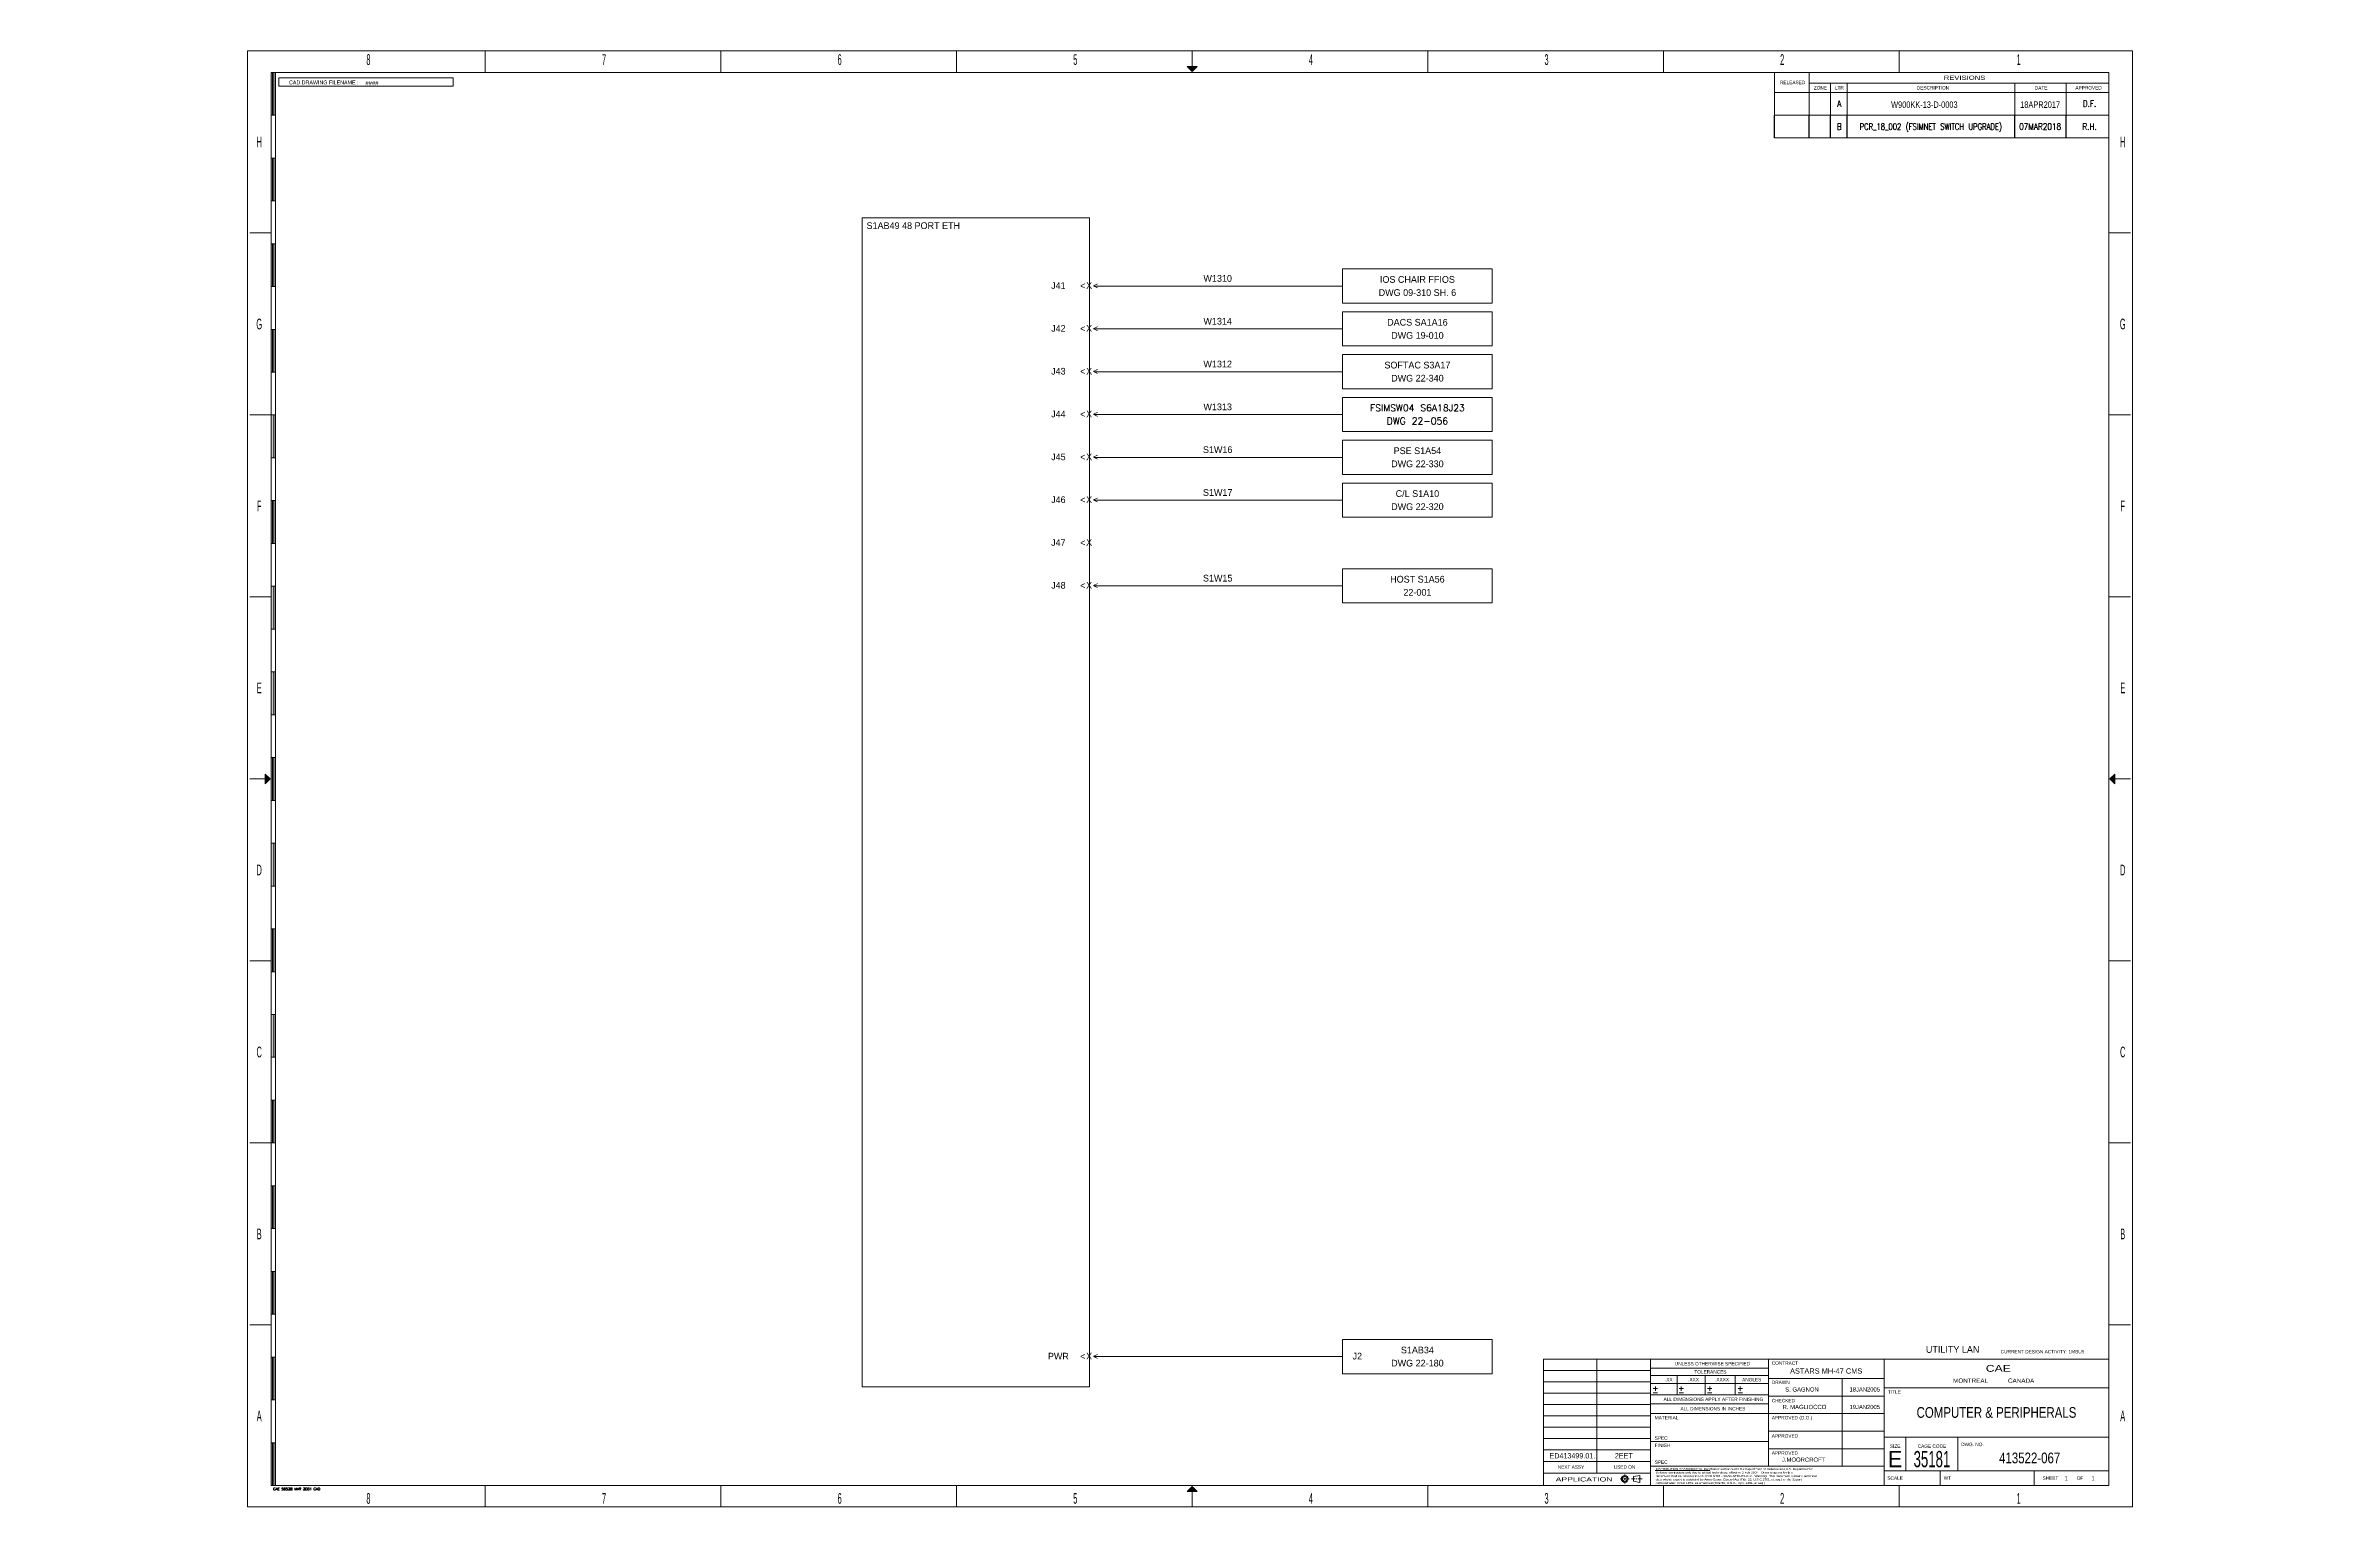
# Paper-space layout 'Layout1' of a CAD drawing. Header units: inches. Extents: x 0 to 16.7, y 0 to 10.7.
# The model-space entities are those that its viewports show. They can reach past a viewport. Long polylines and large blocks are cut down to what shows.
import ezdxf
from ezdxf.enums import TextEntityAlignment as Align

# ---------------------------------------------------------------- set-up
doc = ezdxf.new("R2010")
doc.units = ezdxf.units.IN
doc.header["$MEASUREMENT"] = 0
for name, color, linetype in [('1', 7, 'Continuous'), ('35', 7, 'Continuous'), ('Title', 6, 'Continuous'), ('Viewport', 2, 'Continuous')]:
    doc.layers.add(name, color=color, linetype=linetype)
doc.layers.get('Viewport').off()
doc.styles.add('dgn000', font='dgn000.shx')
doc.styles.add('dgn001', font='dgn001.shx')
doc.styles.add('dgn003', font='dgn003.shx')
doc.styles.add('dgn028', font='dgn028.shx')
doc.styles.add('dgn050', font='dgn050.shx')
doc.styles.add('dgn175', font='dgn175.shx')
doc.styles.get("Standard").update_dxf_attribs({"font": 'txt.shx'})
doc.styles.add('Style-simplex', font='simplex.shx')

# ---------------------------------------------------------------- blocks, each defined once
blk = doc.blocks.new('A$C277C47C1')
at = {"layer": 'Title', "lineweight": 5, "style": 'dgn000'}
blk.add_text('CURRENT DESIGN ACTIVITY: 1MBU5', height=0.08, dxfattribs=at).set_placement((-2.526, 0.217), align=Align.TOP_LEFT)

msp = doc.modelspace()

# ---------------------------------------------------------------- hatches: boundary and pattern name
at = {"lineweight": 5}
msp.add_hatch(color=256, dxfattribs=at).paths.add_polyline_path([(42.92, 16.5), (43.036, 16.384), (43.036, 16.616)], flags=0)
at = {"layer": 'Title', "lineweight": 5}
for points in [[(21.5, 33.02), (21.616, 33.136), (21.384, 33.136)], [(0, 33), (0.1, 33), (0.1, 32), (0, 32)], [(0, 31), (0.1, 31), (0.1, 30), (0, 30)], [(0, 29), (0.1, 29), (0.1, 28), (0, 28)], [(0, 7), (0.1, 7), (0.1, 6), (0, 6)], [(0, 5), (0.1, 5), (0.1, 4), (0, 4)], [(0, 3), (0.1, 3), (0.1, 2), (0, 2)], [(0, 1), (0.1, 1), (0.1, 0), (0, 0)], [(21.5, -0.02), (21.384, -0.136), (21.616, -0.136)]]:
    msp.add_hatch(color=256, dxfattribs=at).paths.add_polyline_path(points)
for points in [[(0, 27), (0.1, 27), (0.1, 26), (0, 26)], [(0, 25), (0.1, 25), (0.1, 24), (0, 24)], [(0, 23), (0.1, 23), (0.1, 22), (0, 22)], [(0, 21), (0.1, 21), (0.1, 20), (0, 20)], [(0, 19), (0.1, 19), (0.1, 18), (0, 18)], [(-0.02, 16.5), (-0.136, 16.616), (-0.136, 16.384)], [(0, 17), (0.1, 17), (0.1, 16), (0, 16)], [(42.92, 16.5), (43.036, 16.384), (43.036, 16.616)], [(0, 15), (0.1, 15), (0.1, 14), (0, 14)], [(0, 13), (0.1, 13), (0.1, 12), (0, 12)], [(0, 11), (0.1, 11), (0.1, 10), (0, 10)], [(0, 9), (0.1, 9), (0.1, 8), (0, 8)]]:
    msp.add_hatch(color=256, dxfattribs=at).paths.add_polyline_path(points, flags=0)

# ---------------------------------------------------------------- linework, layer by layer
at = {"lineweight": 0}
for p, q in [((35.096, 32), (42.9, 32)), ((35.096, 31.469), (42.9, 31.469))]:
    msp.add_line(p, q, dxfattribs=at)
at = {"lineweight": 5}
for p, q in [((19.1, 29.6), (13.8, 29.6)), ((13.8, 29.6), (13.8, 2.305)), ((19.1, 2.305), (19.1, 29.6)), ((25.01, 28.411), (28.505, 28.411)), ((25.01, 27.611), (25.01, 28.411)), ((28.505, 28.411), (28.505, 27.611)), ((19.21, 28.011), (25.01, 28.011)), ((28.505, 27.611), (25.01, 27.611)), ((25.01, 27.411), (28.505, 27.411)), ((25.01, 26.611), (25.01, 27.411)), ((28.505, 27.411), (28.505, 26.611)), ((19.21, 27.011), (25.01, 27.011)), ((28.505, 26.611), (25.01, 26.611)), ((25.01, 25.611), (25.01, 26.411)), ((25.01, 26.411), (28.505, 26.411)), ((28.505, 26.411), (28.505, 25.611)), ((19.21, 26.011), (25.01, 26.011)), ((28.505, 25.611), (25.01, 25.611)), ((25.01, 24.611), (25.01, 25.411)), ((25.01, 25.411), (28.505, 25.411)), ((28.505, 25.411), (28.505, 24.611)), ((19.21, 25.011), (25.01, 25.011)), ((28.505, 24.611), (25.01, 24.611)), ((25.01, 24.411), (28.505, 24.411)), ((25.01, 23.611), (25.01, 24.411)), ((28.505, 24.411), (28.505, 23.611)), ((19.21, 24.011), (25.01, 24.011)), ((28.505, 23.611), (25.01, 23.611)), ((28.505, 23.611), (25.01, 23.611)), ((19.21, 23.011), (25.01, 23.011)), ((25.01, 23.411), (28.505, 23.411)), ((25.01, 22.611), (25.01, 23.411)), ((28.505, 23.411), (28.505, 22.611)), ((28.505, 22.611), (25.01, 22.611)), ((25.01, 21.411), (28.505, 21.411)), ((25.01, 20.611), (25.01, 21.411)), ((28.505, 21.411), (28.505, 20.611)), ((19.21, 21.011), (25.01, 21.011)), ((28.505, 20.611), (25.01, 20.611)), ((25.01, 3.411), (28.505, 3.411)), ((25.01, 2.611), (25.01, 3.411)), ((28.505, 3.411), (28.505, 2.611)), ((19.21, 3.011), (25.01, 3.011)), ((13.8, 2.305), (19.1, 2.305)), ((28.505, 2.611), (25.01, 2.611))]:
    msp.add_line(p, q, dxfattribs=at)
at = {"lineweight": 5, "flags": 128}
msp.add_lwpolyline([(42.92, 16.5), (43.036, 16.384), (43.036, 16.616), (42.92, 16.5)], dxfattribs=at)
at = {"layer": '35'}
for p, q in [((35.096, 31.469), (35.096, 32)), ((35.9, 31.469), (35.9, 32)), ((36.398, 31.469), (36.398, 32)), ((36.787, 31.469), (36.787, 32)), ((40.702, 31.469), (40.702, 32)), ((41.903, 31.469), (41.903, 32))]:
    msp.add_line(p, q, dxfattribs=at)
at = {"layer": 'Title', "lineweight": 5}
for p, q in [((5, 33), (5, 33.5)), ((10.5, 33), (10.5, 33.5)), ((16, 33), (16, 33.5)), ((21.5, 33.136), (21.5, 33.5)), ((27, 33), (27, 33.5)), ((32.5, 33), (32.5, 33.5)), ((38, 33), (38, 33.5)), ((0.033, 33), (0.033, 32)), ((0.067, 33), (0.067, 32)), ((0.1, 0), (0.1, 33)), ((35.096, 33), (35.096, 32)), ((35.096, 33), (35.096, 32)), ((35.9, 32), (35.9, 33)), ((35.9, 32), (35.9, 33)), ((42.9, 32.749), (35.9, 32.749)), ((42.9, 32.749), (35.9, 32.749)), ((36.398, 32), (36.398, 32.749)), ((36.398, 32), (36.398, 32.749)), ((36.787, 32), (36.787, 32.749)), ((36.787, 32), (36.787, 32.749)), ((40.702, 32), (40.702, 32.749)), ((40.702, 32), (40.702, 32.749)), ((41.903, 32), (41.903, 32.749)), ((41.903, 32), (41.903, 32.749)), ((35.096, 32.531), (42.9, 32.531)), ((35.096, 32.531), (42.9, 32.531)), ((0.033, 31), (0.033, 30)), ((0.067, 31), (0.067, 30)), ((0, 29.25), (-0.5, 29.25)), ((0.033, 29), (0.033, 28)), ((0.067, 29), (0.067, 28)), ((42.9, 29.25), (43.4, 29.25)), ((43.02, 29.25), (43.4, 29.25)), ((0.033, 27), (0.033, 26)), ((0.067, 27), (0.067, 26)), ((0, 25), (-0.5, 25)), ((0.067, 25), (0.067, 24)), ((0.1, 25), (0.1, 24)), ((42.9, 25), (43.4, 25)), ((0.033, 23), (0.033, 22)), ((0.067, 23), (0.067, 22)), ((0.067, 21), (0.067, 20)), ((0.1, 21), (0.1, 20)), ((0, 20.75), (-0.5, 20.75)), ((42.9, 20.75), (43.4, 20.75)), ((0.067, 19), (0.067, 18)), ((0.1, 19), (0.1, 18)), ((0.033, 17), (0.033, 16)), ((0.067, 17), (0.067, 16)), ((-0.136, 16.5), (-0.5, 16.5)), ((43.036, 16.5), (43.4, 16.5)), ((0.067, 15), (0.067, 14)), ((0.1, 15), (0.1, 14)), ((0.033, 13), (0.033, 12)), ((0.067, 13), (0.067, 12)), ((0, 12.25), (-0.5, 12.25)), ((42.9, 12.25), (43.4, 12.25)), ((0.067, 11), (0.067, 10)), ((0.1, 11), (0.1, 10)), ((0.033, 9), (0.033, 8)), ((0.067, 9), (0.067, 8)), ((0, 8), (-0.5, 8)), ((42.9, 8), (43.4, 8)), ((0.033, 7), (0.033, 6)), ((0.067, 7), (0.067, 6)), ((0.033, 5), (0.033, 4)), ((0.067, 5), (0.067, 4)), ((0, 3.75), (-0.5, 3.75)), ((42.9, 3.75), (43.4, 3.75)), ((0.033, 3), (0.033, 2)), ((0.067, 3), (0.067, 2)), ((32.2, 2.685), (29.7, 2.685)), ((30.95, 2.95), (30.95, 0.291)), ((32.2, 0), (32.2, 2.95)), ((32.2, 2.74), (34.955, 2.74)), ((34.955, 0.45), (34.955, 2.95)), ((37.656, 0), (37.656, 2.95)), ((32.2, 2.42), (29.7, 2.42)), ((32.2, 2.155), (29.7, 2.155)), ((32.2, 2.57), (34.955, 2.57)), ((32.2, 2.38), (34.955, 2.38)), ((32.265, 2.264), (32.365, 2.264)), ((32.365, 2.164), (32.265, 2.164)), ((32.315, 2.314), (32.315, 2.214)), ((32.821, 2.57), (32.821, 2.12)), ((32.866, 2.264), (32.966, 2.264)), ((32.966, 2.164), (32.866, 2.164)), ((32.916, 2.314), (32.916, 2.214)), ((33.476, 2.57), (33.476, 2.12)), ((33.531, 2.264), (33.632, 2.264)), ((33.632, 2.164), (33.531, 2.164)), ((33.581, 2.314), (33.581, 2.214)), ((34.178, 2.57), (34.178, 2.12)), ((34.243, 2.264), (34.343, 2.264)), ((34.343, 2.164), (34.243, 2.164)), ((34.293, 2.314), (34.293, 2.214)), ((34.955, 2.5), (37.656, 2.5)), ((36.671, 2.5), (36.671, 0.45)), ((37.656, 2.28), (42.9, 2.28)), ((32.2, 1.891), (29.7, 1.891)), ((32.2, 1.626), (29.7, 1.626)), ((32.2, 2.12), (34.955, 2.12)), ((32.2, 1.91), (34.955, 1.91)), ((32.2, 1.68), (37.656, 1.68)), ((34.955, 2.09), (37.656, 2.09)), ((32.2, 1.361), (29.7, 1.361)), ((32.2, 1.096), (29.7, 1.096)), ((34.955, 1.27), (37.656, 1.27)), ((37.656, 1.13), (42.9, 1.13)), ((38.161, 0.34), (38.161, 1.13)), ((39.374, 1.13), (39.374, 0.34)), ((0.033, 1), (0.033, 0)), ((0.067, 1), (0.067, 0)), ((32.2, 0.831), (29.7, 0.831)), ((29.7, 0.561), (32.2, 0.561)), ((32.2, 1.03), (34.955, 1.03)), ((34.955, 0.86), (37.656, 0.86)), ((5, 0), (5, -0.5)), ((10.5, 0), (10.5, -0.5)), ((16, 0), (16, -0.5)), ((27, 0), (27, -0.5)), ((29.7, 0.291), (32.2, 0.291)), ((31.493, 0.154), (31.555, 0.154)), ((31.577, 0.154), (31.62, 0.154)), ((31.599, 0.198), (31.599, 0.26)), ((31.599, 0.132), (31.599, 0.176)), ((31.599, 0.048), (31.599, 0.111)), ((31.642, 0.154), (31.704, 0.154)), ((31.754, 0.154), (31.839, 0.154)), ((31.805, 0.208), (31.952, 0.234)), ((31.805, 0.1), (31.805, 0.208)), ((31.805, 0.1), (31.952, 0.074)), ((31.863, 0.154), (31.887, 0.154)), ((31.91, 0.154), (32.007, 0.154)), ((31.952, 0.074), (31.952, 0.234)), ((32.2, 0.45), (37.656, 0.45)), ((32.306, 0.353), (33.584, 0.353)), ((32.5, 0), (32.5, -0.5)), ((37.656, 0.34), (42.9, 0.34)), ((38, 0), (38, -0.5)), ((38.957, 0), (38.957, 0.34)), ((41.156, 0.34), (41.156, 0)), ((21.5, -0.136), (21.5, -0.5))]:
    msp.add_line(p, q, dxfattribs=at)
at = {"layer": 'Title', "lineweight": 5, "flags": 128}
for points in [[(-0.55, -0.5), (43.45, -0.5), (43.45, 33.5), (-0.55, 33.5), (-0.55, -0.5)], [(21.5, 33.02), (21.616, 33.136), (21.384, 33.136), (21.5, 33.02)], [(0, 0), (42.9, 0), (42.9, 33), (0, 33), (0, 0)], [(0, 33), (0.1, 33), (0.1, 32), (0, 32), (0, 33)], [(0.183, 32.675), (4.25, 32.675), (4.25, 32.875), (0.183, 32.875), (0.183, 32.675)], [(0, 31), (0.1, 31), (0.1, 30), (0, 30), (0, 31)], [(0, 29), (0.1, 29), (0.1, 28), (0, 28), (0, 29)], [(0, 27), (0.1, 27), (0.1, 26), (0, 26), (0, 27)], [(0, 25), (0.1, 25), (0.1, 24), (0, 24), (0, 25)], [(0, 23), (0.1, 23), (0.1, 22), (0, 22), (0, 23)], [(0, 21), (0.1, 21), (0.1, 20), (0, 20), (0, 21)], [(0, 19), (0.1, 19), (0.1, 18), (0, 18), (0, 19)], [(-0.02, 16.5), (-0.136, 16.616), (-0.136, 16.384), (-0.02, 16.5)], [(0, 17), (0.1, 17), (0.1, 16), (0, 16), (0, 17)], [(42.92, 16.5), (43.036, 16.384), (43.036, 16.616), (42.92, 16.5)], [(0, 15), (0.1, 15), (0.1, 14), (0, 14), (0, 15)], [(0, 13), (0.1, 13), (0.1, 12), (0, 12), (0, 13)], [(0, 11), (0.1, 11), (0.1, 10), (0, 10), (0, 11)], [(0, 9), (0.1, 9), (0.1, 8), (0, 8), (0, 9)], [(0, 7), (0.1, 7), (0.1, 6), (0, 6), (0, 7)], [(0, 5), (0.1, 5), (0.1, 4), (0, 4), (0, 5)], [(0, 3), (0.1, 3), (0.1, 2), (0, 2), (0, 3)], [(29.7, 0), (29.7, 2.95), (42.9, 2.95)], [(0, 1), (0.1, 1), (0.1, 0), (0, 0), (0, 1)], [(21.5, -0.02), (21.384, -0.136), (21.616, -0.136), (21.5, -0.02)]]:
    msp.add_lwpolyline(points, dxfattribs=at)
at = {"layer": 'Title', "lineweight": 5}
for radius in [0.0802, 0.0541]:
    msp.add_circle((31.599, 0.154), radius, dxfattribs=at)

# ---------------------------------------------------------------- block references
msp.add_blockref('A$C277C47C1', (42.9, 2.95), dxfattribs=at)

# ---------------------------------------------------------------- texts
at = {"lineweight": 0, "width": 0.833333}
for s, p in [('A', (36.605, 32.271)), ('D.F.', (42.448, 32.271)), ('B', (36.605, 31.735)), ('07MAR2018', (41.294, 31.735)), ('R.H.', (42.448, 31.735))]:
    msp.add_text(s, height=0.15, dxfattribs=at).set_placement(p, align=Align.MIDDLE_CENTER)
at = {"lineweight": 0, "width": 0.790062}
msp.add_text('PCR_18_002 (FSIMNET SWITCH UPGRADE)', height=0.14724, rotation=360, dxfattribs=at).set_placement((38.742, 31.735), align=Align.MIDDLE_CENTER)
at = {"lineweight": 5, "style": 'dgn050'}
msp.add_text('S1AB49 48 PORT ETH', height=0.157, dxfattribs=at).set_placement((13.9, 29.5), align=Align.TOP_LEFT)
at = {"lineweight": 5}
for s, height, style, p in [('J41', 0.156, 'dgn003', (18.377, 28.022)), ('<', 0.156, 'dgn050', (18.947, 28.019)), ('<', 0.156, 'dgn050', (18.947, 28.019)), ('X', 0.156, 'dgn003', (19.095, 28.022)), ('X', 0.156, 'dgn003', (19.095, 28.022)), ('<', 0.156, 'dgn050', (19.246, 28.019)), ('<', 0.156, 'dgn050', (19.246, 28.019)), ('DWG 09-310 SH. 6', 0.157, 'dgn000', (26.758, 27.859)), ('IOS CHAIR FFIOS', 0.157, 'dgn000', (26.758, 28.165)), ('DACS SA1A16', 0.157, 'dgn000', (26.758, 27.165)), ('J42', 0.156, 'dgn003', (18.377, 27.022)), ('<', 0.156, 'dgn050', (18.947, 27.019)), ('<', 0.156, 'dgn050', (18.947, 27.019)), ('X', 0.156, 'dgn003', (19.095, 27.022)), ('X', 0.156, 'dgn003', (19.095, 27.022)), ('<', 0.156, 'dgn050', (19.246, 27.019)), ('<', 0.156, 'dgn050', (19.246, 27.019)), ('DWG 19-010', 0.157, 'dgn000', (26.758, 26.859)), ('SOFTAC S3A17', 0.157, 'dgn000', (26.758, 26.165)), ('J43', 0.156, 'dgn003', (18.377, 26.022)), ('<', 0.156, 'dgn050', (18.947, 26.019)), ('<', 0.156, 'dgn050', (18.947, 26.019)), ('X', 0.156, 'dgn003', (19.095, 26.022)), ('X', 0.156, 'dgn003', (19.095, 26.022)), ('<', 0.156, 'dgn050', (19.246, 26.019)), ('<', 0.156, 'dgn050', (19.246, 26.019)), ('DWG 22-340', 0.157, 'dgn000', (26.758, 25.859)), ('J44', 0.156, 'dgn003', (18.377, 25.022)), ('<', 0.156, 'dgn050', (18.947, 25.019)), ('<', 0.156, 'dgn050', (18.947, 25.019)), ('X', 0.156, 'dgn003', (19.095, 25.022)), ('X', 0.156, 'dgn003', (19.095, 25.022)), ('<', 0.156, 'dgn050', (19.246, 25.019)), ('<', 0.156, 'dgn050', (19.246, 25.019)), ('J45', 0.156, 'dgn003', (18.377, 24.022)), ('<', 0.156, 'dgn050', (18.947, 24.019)), ('<', 0.156, 'dgn050', (18.947, 24.019)), ('X', 0.156, 'dgn003', (19.095, 24.022)), ('X', 0.156, 'dgn003', (19.095, 24.022)), ('<', 0.156, 'dgn050', (19.246, 24.019)), ('<', 0.156, 'dgn050', (19.246, 24.019)), ('PSE S1A54', 0.157, 'dgn000', (26.758, 24.165)), ('DWG 22-330', 0.157, 'dgn000', (26.758, 23.859)), ('J46', 0.156, 'dgn003', (18.377, 23.022)), ('<', 0.156, 'dgn050', (18.947, 23.019)), ('<', 0.156, 'dgn050', (18.947, 23.019)), ('X', 0.156, 'dgn003', (19.095, 23.022)), ('X', 0.156, 'dgn003', (19.095, 23.022)), ('<', 0.156, 'dgn050', (19.246, 23.019)), ('<', 0.156, 'dgn050', (19.246, 23.019)), ('<', 0.156, 'dgn050', (19.246, 23.019)), ('<', 0.156, 'dgn050', (19.246, 23.019)), ('C/L S1A10', 0.157, 'dgn000', (26.758, 23.165)), ('DWG 22-320', 0.157, 'dgn000', (26.758, 22.859)), ('J47', 0.156, 'dgn003', (18.377, 22.022)), ('<', 0.156, 'dgn050', (18.947, 22.019)), ('<', 0.156, 'dgn050', (18.947, 22.019)), ('X', 0.156, 'dgn003', (19.095, 22.022)), ('X', 0.156, 'dgn003', (19.095, 22.022)), ('J48', 0.156, 'dgn003', (18.377, 21.022)), ('<', 0.156, 'dgn050', (18.947, 21.019)), ('<', 0.156, 'dgn050', (18.947, 21.019)), ('X', 0.156, 'dgn003', (19.095, 21.022)), ('X', 0.156, 'dgn003', (19.095, 21.022)), ('<', 0.156, 'dgn050', (19.246, 21.019)), ('<', 0.156, 'dgn050', (19.246, 21.019)), ('HOST S1A56', 0.157, 'dgn000', (26.758, 21.165)), ('22-001', 0.157, 'dgn000', (26.758, 20.859)), ('S1AB34', 0.157, 'dgn000', (26.758, 3.165)), ('PWR', 0.156, 'dgn003', (18.377, 3.022)), ('<', 0.156, 'dgn050', (18.947, 3.019)), ('X', 0.156, 'dgn003', (19.095, 3.022)), ('<', 0.156, 'dgn050', (19.246, 3.019)), ('J2', 0.156, 'dgn003', (25.356, 3.022)), ('DWG 22-180', 0.157, 'dgn000', (26.758, 2.859)), ('ASTARS MH-47 CMS', 0.125, 'dgn050', (36.3, 2.675)), ('S. GAGNON      ', 0.1, 'dgn050', (35.85, 2.245))]:
    msp.add_text(s, height=height, dxfattribs=dict(at, style=style)).set_placement(p, align=Align.MIDDLE_CENTER)
at = {"lineweight": 5, "style": 'dgn050'}
for s, p in [('W1310', (22.096, 28.111)), ('W1314', (22.096, 27.111)), ('W1312', (22.096, 26.111)), ('W1313', (22.096, 25.111)), ('S1W16', (22.096, 24.111)), ('S1W17', (22.096, 23.111)), ('S1W15', (22.096, 21.111))]:
    msp.add_text(s, height=0.157, dxfattribs=at).set_placement(p, align=Align.CENTER)
at = {"lineweight": 5}
for s, p in [('FSIMSW04 S6A18J23', (26.758, 25.165)), ('DWG 22-056', (26.758, 24.859))]:
    msp.add_text(s, height=0.157, dxfattribs=at).set_placement(p, align=Align.MIDDLE_CENTER)
at = {"linetype": 'Continuous', "lineweight": 5, "style": 'dgn050'}
msp.add_text('UTILITY LAN', height=0.157, dxfattribs=at).set_placement((39.252, 3.1), align=Align.CENTER)
for s, height, width, p in [('18JAN2005', 0.1, 0.849999, (37.2, 2.245)), ('19JAN2005', 0.1, 0.849999, (37.2, 1.835)), (' COMPUTER & PERIPHERALS ', 0.25, 0.8, (40.275, 1.707)), ('ED413499.01.', 0.125, 0.799998, (30.375, 0.696)), ('2EET', 0.125, 0.799998, (31.575, 0.696)), ('   413522-067    ', 0.25, 0.8, (41.087, 0.645))]:
    msp.add_text(s, height=height, dxfattribs=dict(at, width=width)).set_placement(p, align=Align.MIDDLE_CENTER)
for s, p in [('R. MAGLIOCCO   ', (35.85, 1.835)), ('J.MOORCROFT    ', (35.85, 0.605)), ('1 ', (41.925, 0.17)), ('1 ', (42.55, 0.17))]:
    msp.add_text(s, height=0.1, dxfattribs=at).set_placement(p, align=Align.MIDDLE_CENTER)
at = {"lineweight": 0, "insert": (38.591, 32.246), "char_height": 0.15, "attachment_point": 5, "rotation": 360, "line_spacing_factor": 0.6, "style": 'dgn028'}
msp.add_mtext('\\H1x;\\W0.790062;W900KK-13-D-0003', dxfattribs=at)
at = {"lineweight": 0, "insert": (41.294, 32.246), "char_height": 0.15, "attachment_point": 5, "line_spacing_factor": 0.6, "style": 'dgn028'}
msp.add_mtext('\\H1x;\\W0.833333;18APR2017', dxfattribs=at)
at = {"layer": '1', "lineweight": 5, "insert": (2.2, 32.7), "char_height": 0.1, "attachment_point": 7, "style": 'dgn003'}
msp.add_mtext('####', dxfattribs=at)
at = {"layer": 'Title', "lineweight": 5}
for s, height, style, width, p in [('8', 0.25, 'dgn000', 0.500016, (2.272, 33.3)), ('7', 0.25, 'dgn000', 0.500016, (7.772, 33.3)), ('6', 0.25, 'dgn000', 0.500016, (13.272, 33.3)), ('5', 0.25, 'dgn000', 0.500016, (18.772, 33.3)), ('4', 0.25, 'dgn000', 0.500016, (24.272, 33.3)), ('3', 0.25, 'dgn000', 0.500016, (29.772, 33.3)), ('2', 0.25, 'dgn000', 0.500016, (35.272, 33.3)), ('1', 0.25, 'dgn000', 0.500016, (40.793, 33.3)), ('RELEASED', 0.08, 'dgn000', 1.000008, (35.516, 32.765)), ('RELEASED', 0.08, 'dgn000', 1.000008, (35.516, 32.765)), ('ZONE', 0.08, 'dgn000', 0.999992, (36.165, 32.64)), ('ZONE', 0.08, 'dgn000', 0.999992, (36.165, 32.64)), ('REVISIONS', 0.1, 'dgn000', 1.331087, (39.529, 32.875)), ('REVISIONS', 0.1, 'dgn000', 1.331087, (39.529, 32.875)), ('DATE', 0.08, 'dgn000', 0.999992, (41.318, 32.64)), ('DATE', 0.08, 'dgn000', 0.999992, (41.318, 32.64)), ('H', 0.25, 'dgn000', 0.500016, (-0.278, 31.375)), ('H', 0.25, 'dgn000', 0.500016, (43.222, 31.375)), ('G', 0.25, 'dgn000', 0.500016, (-0.278, 27.125)), ('G', 0.25, 'dgn000', 0.500016, (43.222, 27.125)), ('F', 0.25, 'dgn000', 0.500016, (-0.278, 22.875)), ('F', 0.25, 'dgn000', 0.500016, (43.222, 22.875)), ('E', 0.25, 'dgn000', 0.500016, (-0.278, 18.625)), ('E', 0.25, 'dgn000', 0.500016, (43.222, 18.625)), ('E', 0.25, 'dgn000', 0.500016, (43.222, 18.625)), ('D', 0.25, 'dgn000', 0.500016, (-0.278, 14.375)), ('D', 0.25, 'dgn000', 0.500016, (43.222, 14.375)), ('C', 0.25, 'dgn000', 0.500016, (-0.278, 10.125)), ('C', 0.25, 'dgn000', 0.500016, (43.222, 10.125)), ('B', 0.25, 'dgn000', 0.500016, (-0.278, 5.875)), ('B', 0.25, 'dgn000', 0.500016, (43.222, 5.875)), ('CAE', 0.16, 'dgn000', 1.330983, (40.318, 2.737)), ('MONTREAL', 0.1, 'dgn000', 1.099996, (39.67, 2.45)), ('CANADA', 0.1, 'dgn000', 1.09999, (40.85, 2.45)), ('A', 0.25, 'dgn000', 0.500016, (-0.278, 1.625)), ('ALL DIMENSIONS APPLY AFTER FINISHING', 0.08, 'dgn000', 0.874997, (33.667, 2.015)), ('A', 0.25, 'dgn000', 0.500016, (43.222, 1.625)), ('35181', 0.38, 'dgn001', 0.605262, (38.768, 0.618)), ('APPLICATION', 0.1, 'dgn000', 1.5, (30.649, 0.145)), ('8', 0.25, 'dgn000', 0.500016, (2.272, -0.3)), ('7', 0.25, 'dgn000', 0.500016, (7.772, -0.3)), ('6', 0.25, 'dgn000', 0.500016, (13.272, -0.3)), ('5', 0.25, 'dgn000', 0.500016, (18.772, -0.3)), ('4', 0.25, 'dgn000', 0.500016, (24.272, -0.3)), ('3', 0.25, 'dgn000', 0.500016, (29.772, -0.3)), ('2', 0.25, 'dgn000', 0.500016, (35.272, -0.3)), ('1', 0.25, 'dgn000', 0.500016, (40.793, -0.3))]:
    msp.add_text(s, height=height, dxfattribs=dict(at, style=style, width=width)).set_placement(p, align=Align.MIDDLE_CENTER)
for s, height, style, p in [('CAD DRAWING FILENAME :', 0.09, 'dgn000', (1.229, 32.766)), ('LTR', 0.08, 'dgn000', (36.608, 32.64)), ('LTR', 0.08, 'dgn000', (36.608, 32.64)), ('DESCRIPTION', 0.08, 'dgn000', (38.793, 32.64)), ('DESCRIPTION', 0.08, 'dgn000', (38.793, 32.64)), ('APPROVED', 0.08, 'dgn000', (42.424, 32.64)), ('APPROVED', 0.08, 'dgn000', (42.424, 32.64)), ('UNLESS OTHERWISE SPECIFIED', 0.08, 'dgn000', (33.644, 2.845)), ('TOLERANCES', 0.08, 'dgn000', (33.597, 2.655)), ('.XX', 0.08, 'dgn000', (32.625, 2.475)), ('.XXX', 0.08, 'dgn000', (33.203, 2.475)), ('.XXXX', 0.08, 'dgn000', (33.869, 2.475)), ('ANGLES', 0.08, 'dgn000', (34.562, 2.475)), ('D71-E001', 0.0001, 'dgn175', (35.031, 2.45)), ('ALL DIMENSIONS IN INCHES', 0.08, 'dgn000', (33.655, 1.795)), ('E', 0.38, 'dgn001', (37.909, 0.618)), ('NEXT ASSY', 0.08, 'dgn000', (30.343, 0.434)), ('USED ON', 0.08, 'dgn000', (31.593, 0.434))]:
    msp.add_text(s, height=height, dxfattribs=dict(at, style=style)).set_placement(p, align=Align.MIDDLE_CENTER)
at = {"layer": 'Title', "lineweight": 5, "style": 'dgn000'}
for s, height, width, p in [('CONTRACT', 0.08, 1.000008, (35.03, 2.9)), ('MATERIAL', 0.08, 1.000008, (32.297, 1.625)), ('CHECKED', 0.08, 1.000008, (35.03, 2.025)), ('SPEC', 0.08, 1.000008, (32.297, 1.15)), ('SPEC', 0.08, 1.000008, (32.297, 0.587)), ('FINISH', 0.08, 1.000008, (32.297, 0.981)), ('Administration Act of 1979, as amended (Title 50, U.S.C., App. 2401, et seq.)', 0.0476, 1.176471, (32.32, 0.084)), ('document shall be referred to U.S. PEO STRI - SFAE-STRI-PS-E-V.  Warning:  This document contains technical', 0.0476, 1.176471, (32.32, 0.247)), ('data whose export is restricted by Arms-Export Control Act (Title 22, U.S.C 2751, et seq.) or the Export', 0.0476, 1.176471, (32.32, 0.165)), ('DISTRIBUTION STATEMENT D. Distribution authorized to the Department of Defense and U.S. Department of', 0.0476, 1.176471, (32.32, 0.41)), ('Defense contractors only due to critical technology, effective 2 Feb 2004.  Other requests for this', 0.0476, 1.176471, (32.32, 0.328))]:
    msp.add_text(s, height=height, dxfattribs=dict(at, width=width)).set_placement(p, align=Align.TOP_LEFT)
at = {"layer": 'Title', "lineweight": 5}
for s, height, style, p in [('DRAWN', 0.08, 'dgn000', (35.03, 2.45)), ('TITLE', 0.08, 'dgn000', (37.741, 2.225)), ('APPROVED (D.O.)', 0.08, 'dgn000', (35.03, 1.625)), ('APPROVED', 0.08, 'dgn000', (35.03, 1.2)), ('APPROVED', 0.08, 'dgn000', (35.03, 0.8)), ('DWG. NO.', 0.08, 'dgn000', (39.45, 1)), ('CAE 5652B MAR 2001 CAD', 0.06, 'Style-simplex', (0.049, -0.05))]:
    msp.add_text(s, height=height, dxfattribs=dict(at, style=style)).set_placement(p, align=Align.TOP_LEFT)
at = {"layer": 'Title', "lineweight": 5, "style": 'dgn000', "width": 1.000008}
msp.add_text('SIZE', height=0.08, dxfattribs=at).set_placement((37.909, 0.96), align=Align.TOP_CENTER)
at = {"layer": 'Title', "lineweight": 5, "style": 'dgn000'}
msp.add_text('CAGE CODE', height=0.08, dxfattribs=at).set_placement((38.768, 0.96), align=Align.TOP_CENTER)
for s, width, p in [('SCALE', 1.000008, (37.727, 0.175)), ('WT', 1.000015, (39.044, 0.175)), ('SHEET', 1.000008, (41.35, 0.175)), ('OF', 1.000015, (42.149, 0.175))]:
    msp.add_text(s, height=0.08, dxfattribs=dict(at, width=width)).set_placement(p, align=Align.MIDDLE_LEFT)

psp = doc.layouts.get("Layout1")

# ---------------------------------------------------------------- viewports
at = {"layer": 'Viewport'}
psp.add_viewport(center=(8.365, 5.365), size=(16.701, 10.70645), view_center_point=(21.45, 16.5), view_height=34.24553, dxfattribs=at)

doc.saveas('drawing.dxf')
